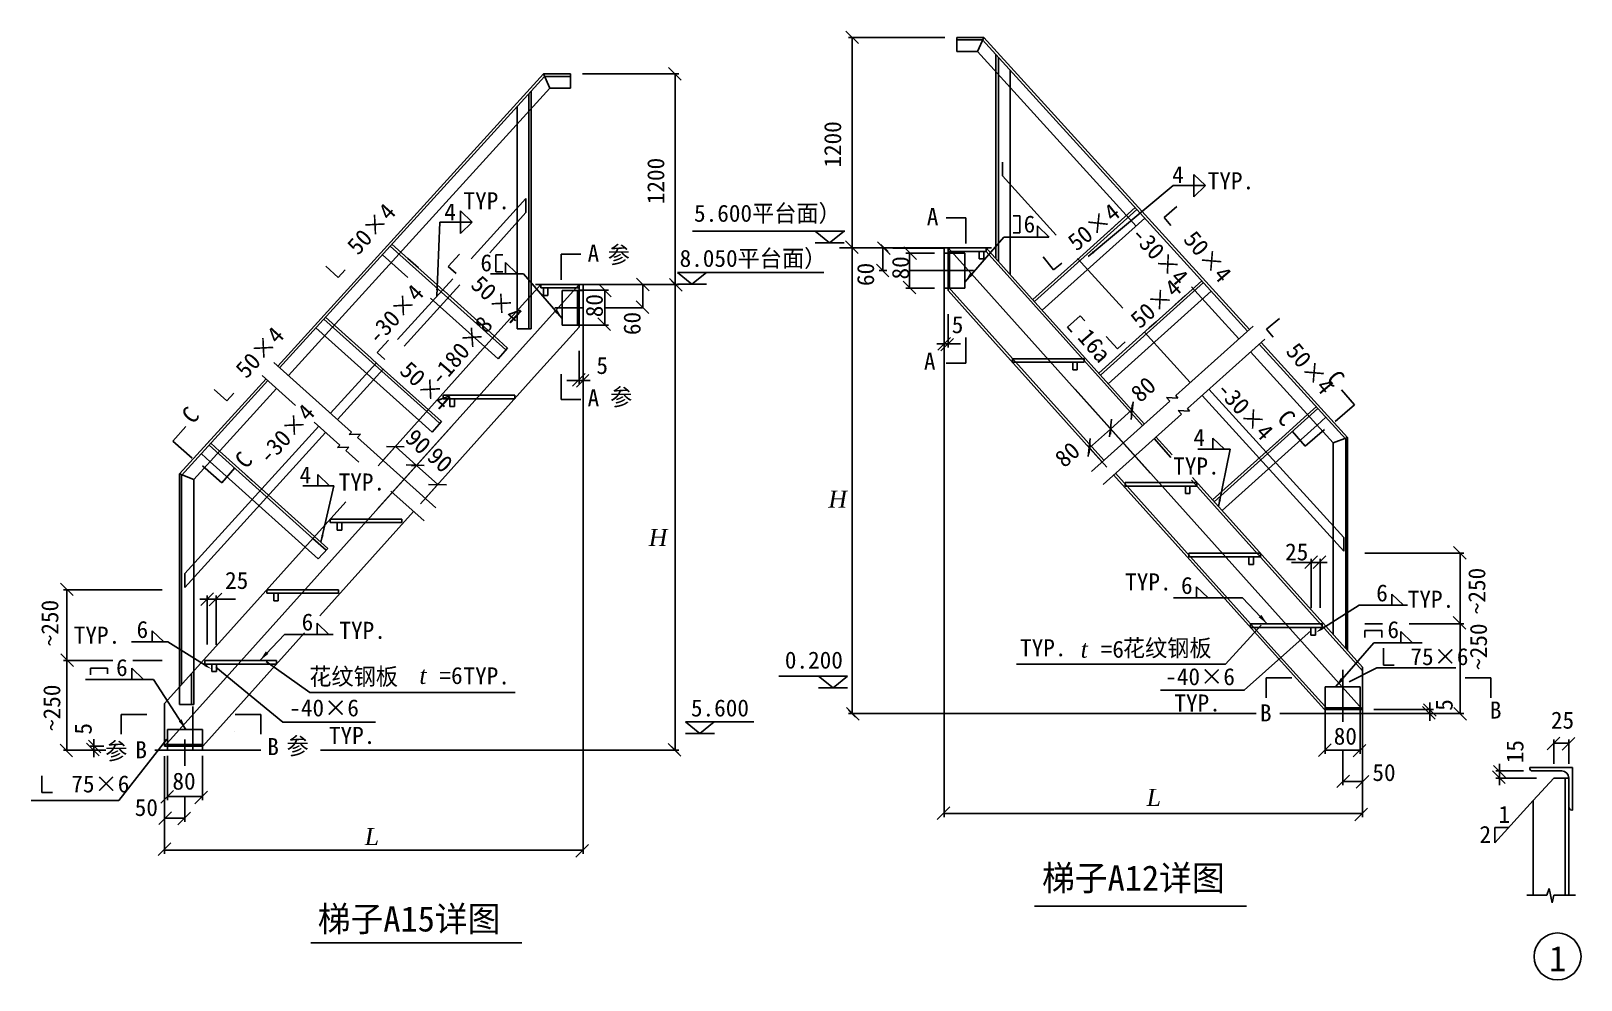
# Model space of a CAD drawing. Header units: metres. Extents: x 41 to 482, y -20 to 552.
# Drawn here: x 42.5 to 478.5, y 285 to 551.9 of the extents above; entities that cross this region are included whole.
import ezdxf

# ---------------------------------------------------------------- set-up
doc = ezdxf.new("R2010")
doc.units = ezdxf.units.M
for name, color, linetype in [('2', 3, 'Continuous'), ('CAD', 7, 'Continuous'), ('DIM', 3, 'Continuous'), ('TEXT', 6, 'Continuous'), ('TJG', 7, 'Continuous')]:
    doc.layers.add(name, color=color, linetype=linetype)

# ---------------------------------------------------------------- blocks, each defined once
blk = doc.blocks.new('_DIMX')
blk.add_lwpolyline([(-144.44, -135.59), (211.7, 219.9)])

msp = doc.modelspace()

# ---------------------------------------------------------------- linework, layer by layer
for p, q in [((324.83, 305.72), (384.42, 305.72)), ((180.57, 295.44), (121.19, 295.44))]:
    msp.add_line(p, q)
at = {"layer": '2'}
for p, q in [((369.58, 511.59), (372.86, 508.44)), ((369.58, 511.59), (369.58, 508.44)), ((363.76, 508.44), (372.86, 508.44)), ((369.58, 505.29), (372.86, 508.44)), ((369.58, 505.29), (369.58, 508.44)), ((157.49, 498.15), (166.58, 498.15)), ((163.31, 501.3), (166.58, 498.15)), ((163.31, 501.3), (163.31, 498.15)), ((163.31, 495), (166.58, 498.15)), ((163.31, 495), (163.31, 498.15)), ((325.64, 497.07), (328.92, 493.92)), ((325.64, 497.07), (325.64, 493.92)), ((305.21, 481.31), (316.14, 493.92)), ((328.8, 493.92), (316.14, 493.92)), ((299.35, 489.39), (305.21, 489.39)), ((305.21, 484.49), (305.21, 489.39)), ((175.98, 486.78), (175.98, 483.63)), ((175.98, 486.78), (179.26, 483.63)), ((305.21, 484.49), (305.21, 479.59)), ((171.73, 483.63), (181.01, 483.63)), ((191.95, 471.03), (181.01, 483.63)), ((197.8, 478.96), (191.95, 478.96)), ((191.95, 474.06), (191.95, 478.96)), ((299.35, 479.59), (305.21, 479.59)), ((191.95, 474.06), (191.95, 469.15)), ((197.8, 469.15), (191.95, 469.15)), ((374.97, 437.43), (374.97, 434.28)), ((374.97, 437.43), (378.25, 434.28)), ((379.8, 434.28), (370.7, 434.28)), ((118.93, 424), (127.69, 424)), ((123.18, 427.15), (126.45, 424)), ((123.18, 427.15), (123.18, 424)), ((363.9, 392.47), (383.31, 392.47)), ((370.37, 395.62), (373.64, 392.47)), ((370.37, 395.62), (370.37, 392.47)), ((390.25, 385.15), (383.31, 392.47)), ((425.28, 393.53), (425.28, 390.38)), ((425.28, 393.53), (428.56, 390.38)), ((429.75, 390.38), (416.13, 390.38)), ((123, 385.34), (126.28, 382.19)), ((123, 385.34), (123, 382.19)), ((388.51, 384.82), (378.5, 373.85)), ((70.8, 380.09), (81.02, 380.09)), ((76.56, 383.24), (79.84, 380.09)), ((76.56, 383.24), (76.56, 380.09)), ((106.9, 374.86), (113.85, 382.19)), ((113.85, 382.19), (127.46, 382.19)), ((402.64, 383.25), (383.79, 366.48)), ((409.44, 367.41), (420.23, 379.84)), ((433.86, 379.84), (420.23, 379.84)), ((421.47, 379.84), (429.61, 379.84)), ((427.82, 382.99), (427.82, 379.84)), ((427.82, 382.99), (431.1, 379.84)), ((70.89, 372.7), (74.16, 369.55)), ((70.89, 372.7), (70.89, 369.55)), ((94.51, 372.96), (113.37, 357.51)), ((108.64, 374.53), (120.91, 365.82)), ((378.5, 373.85), (319.75, 373.85)), ((413.28, 368.87), (421.12, 372.8)), ((443.31, 372.8), (421.12, 372.8)), ((57.8, 369.55), (76.93, 369.55)), ((86.07, 355.49), (76.93, 369.55)), ((383.88, 366.51), (360.23, 366.51)), ((411.5, 367.41), (406.6, 367.41)), ((406.6, 359.92), (406.6, 367.41)), ((411.5, 367.41), (416.4, 367.41)), ((416.4, 359.92), (416.4, 367.41)), ((120.89, 365.81), (178.72, 365.81)), ((85.8, 355.49), (80.9, 355.49)), ((80.9, 349.63), (80.9, 355.49)), ((85.8, 355.49), (90.7, 355.49)), ((90.7, 349.63), (90.7, 355.49)), ((113.37, 357.51), (139.4, 357.51)), ((80.69, 352.71), (67.18, 335.48)), ((42.5, 335.48), (67.18, 335.48)), ((469.52, 310.73), (468.91, 308.81)), ((470.39, 306.66), (469.52, 310.73)), ((463.26, 308.81), (468.91, 308.81)), ((470.92, 308.81), (470.39, 306.66)), ((476.99, 308.81), (470.92, 308.81))]:
    msp.add_line(p, q, dxfattribs=at)
msp.add_circle((471.91, 291.6), 6.61, dxfattribs=at)
for points in [[(306.73, 483.95), (307.5, 483.31), (305.21, 481.31)], [(190.43, 473.66), (189.66, 473.03), (191.95, 471.03)], [(387.86, 387.02), (388.6, 387.7), (390.25, 385.15)], [(109.3, 376.74), (108.56, 377.41), (106.9, 374.86)], [(411.01, 370.02), (411.77, 369.37), (409.44, 367.41)], [(84.88, 358.29), (84.04, 357.75), (86.07, 355.49)]]:
    msp.add_solid(points, dxfattribs=at)
at = {"layer": 'TEXT'}
for p, q in [((299.53, 550.12), (272.45, 550.12)), ((273.46, 490.93), (273.46, 550.12)), ((310.49, 550.12), (302.9, 550.12)), ((302.9, 546.12), (302.9, 550.12)), ((310.18, 549.42), (302.9, 549.42)), ((308.72, 546.12), (310.49, 550.12)), ((384.71, 467.5), (310.18, 549.42)), ((385.23, 467.97), (310.49, 550.12)), ((308.72, 546.12), (302.9, 546.12)), ((353.4, 497.01), (308.72, 546.12)), ((313.92, 540.41), (313.92, 545.31)), ((314.62, 487.13), (314.62, 544.54)), ((317.92, 536.01), (317.92, 540.91)), ((111.93, 457.68), (186.67, 539.84)), ((112.45, 457.21), (186.98, 539.14)), ((186.67, 539.84), (194.25, 539.84)), ((188.44, 535.84), (186.67, 539.84)), ((186.98, 539.14), (194.25, 539.14)), ((194.25, 535.84), (194.25, 539.84)), ((197.63, 539.84), (224.71, 539.84)), ((223.7, 480.64), (223.7, 539.84)), ((313.92, 522.18), (313.92, 540.41)), ((114.9, 455.01), (188.44, 535.84)), ((182.54, 476.84), (182.54, 534.25)), ((183.24, 530.12), (183.24, 535.02)), ((188.44, 535.84), (194.25, 535.84)), ((317.92, 517.78), (317.92, 536.01)), ((179.24, 525.72), (179.24, 530.63)), ((183.24, 515.76), (183.24, 530.12)), ((179.24, 511.37), (179.24, 525.72)), ((313.92, 487.91), (313.92, 522.18)), ((183.24, 477.62), (183.24, 515.76)), ((314.62, 512.39), (314.62, 516.27)), ((315.76, 511.14), (315.76, 515.01)), ((317.92, 483.45), (317.92, 517.78)), ((179.24, 473.17), (179.24, 511.37)), ((330.87, 494.53), (315.76, 511.14)), ((339.89, 488.49), (363.76, 508.44)), ((166.29, 487.85), (181.69, 504.78)), ((181.69, 500.91), (181.69, 504.78)), ((353.58, 501.71), (324.76, 475.83)), ((353.11, 502.23), (340.42, 490.83)), ((364.85, 502.52), (361.22, 499.5)), ((156.69, 477.3), (157.49, 498.15)), ((171.61, 489.54), (181.69, 500.91)), ((318.76, 499.95), (320.69, 499.95)), ((320.69, 499.95), (320.69, 495.15)), ((355.8, 499.27), (326.97, 473.38)), ((345.67, 495.54), (348.63, 498.24)), ((348.66, 498.23), (348.64, 498.22)), ((361.22, 499.5), (363.12, 497.24)), ((228.57, 495.65), (271.39, 495.65)), ((263.05, 495.65), (267.13, 492.36)), ((267.13, 492.36), (271.2, 495.63)), ((318.74, 495.14), (320.67, 495.14)), ((141.35, 488.98), (148.53, 482.54)), ((143.57, 491.42), (172.39, 465.55)), ((144.04, 491.94), (156.74, 480.55)), ((163.08, 489.13), (159.89, 485.65)), ((173.3, 484.15), (173.3, 488.95)), ((175.24, 488.95), (173.3, 488.95)), ((263.06, 492.36), (271.21, 492.36)), ((269.93, 490.9), (283.6, 490.9)), ((312.72, 490.93), (272.45, 490.93)), ((272.51, 490.93), (274.47, 490.93)), ((273.46, 359.92), (273.46, 490.93)), ((283.59, 489.9), (281.59, 491.9)), ((282.12, 490.9), (282.12, 484.51)), ((284.93, 490.88), (299.35, 490.88)), ((296.62, 489.39), (288.59, 489.39)), ((289.6, 479.59), (289.6, 489.39)), ((299.35, 471.11), (299.35, 490.88)), ((300.48, 490.93), (357.34, 427.58)), ((300.48, 478.93), (300.48, 490.93)), ((311.21, 490.93), (300.48, 490.93)), ((300.48, 489.9), (311.21, 489.93)), ((300.9, 479.59), (300.9, 489.39)), ((309.22, 487.79), (309.22, 489.93)), ((310.51, 489.93), (310.51, 487.79)), ((311.16, 489.93), (324.47, 475.11)), ((311.21, 490.96), (311.21, 489.93)), ((311.21, 490.93), (324.99, 475.58)), ((338.48, 489.09), (324.3, 476.35)), ((327.21, 488.43), (330.15, 484.74)), ((338.49, 489.08), (340.42, 490.83)), ((125.45, 485.78), (128.93, 482.59)), ((128.93, 482.59), (130.91, 484.78)), ((148.49, 487.95), (148.51, 487.93)), ((151.49, 485.26), (148.53, 487.95)), ((159.89, 485.65), (162.08, 483.67)), ((175.24, 484.15), (173.3, 484.15)), ((224.36, 484), (228.44, 480.71)), ((224.36, 484), (265.51, 484)), ((282.05, 484.51), (281.11, 484.51)), ((282.12, 484.51), (283.24, 484.51)), ((289.83, 484.51), (295.24, 484.51)), ((307.64, 484.51), (295.24, 484.51)), ((310.51, 487.79), (309.22, 487.79)), ((330.15, 484.74), (332.44, 486.59)), ((349.59, 473.95), (336.86, 487.95)), ((196.68, 480.62), (139.82, 417.29)), ((145.64, 465.15), (161.18, 482.23)), ((147.49, 463.31), (163.11, 480.49)), ((158.66, 478.79), (156.74, 480.55)), ((185.95, 480.64), (172.16, 465.29)), ((184.43, 480.64), (224.71, 480.64)), ((185.95, 480.68), (185.95, 479.64)), ((185.95, 480.64), (193.09, 480.64)), ((196.68, 479.64), (185.95, 479.64)), ((186.64, 479.64), (186.64, 477.51)), ((187.93, 477.51), (187.93, 479.64)), ((196.68, 468.64), (196.68, 480.62)), ((197.8, 460.83), (197.8, 480.59)), ((212.23, 480.59), (197.8, 480.59)), ((223.63, 480.64), (213.56, 480.64)), ((214.57, 480.64), (214.57, 474.08)), ((224.64, 480.64), (222.69, 480.64)), ((224.7, 479.64), (222.7, 481.64)), ((223.7, 349.63), (223.7, 480.64)), ((224.37, 480.71), (232.51, 480.71)), ((228.44, 480.71), (232.51, 483.98)), ((300.48, 479.98), (313.61, 465.35)), ((372.29, 481.15), (343.34, 455.15)), ((371.82, 481.66), (358.99, 470.15)), ((382.25, 465.29), (368.93, 479.94)), ((154.92, 476.8), (170.19, 463.09)), ((158.68, 478.8), (172.86, 466.07)), ((182.54, 468.17), (182.54, 476.84)), ((183.24, 468.17), (183.24, 477.62)), ((186.64, 477.51), (187.93, 477.51)), ((196.26, 469.15), (196.26, 478.96)), ((196.95, 478.99), (204.97, 478.99)), ((203.96, 469.18), (203.96, 478.99)), ((296.62, 479.59), (288.59, 479.59)), ((300.48, 478.93), (313.09, 464.89)), ((324.99, 475.58), (355.66, 441.42)), ((374.51, 478.71), (345.54, 452.69)), ((364.24, 474.86), (367.2, 477.55)), ((367.24, 477.55), (367.22, 477.53)), ((125.34, 471.38), (138.16, 459.86)), ((179.24, 468.17), (179.24, 473.17)), ((189.84, 474.08), (198.01, 474.08)), ((204.02, 474.08), (213.56, 474.08)), ((214.5, 474.08), (213.56, 474.08)), ((299.35, 472.24), (299.35, 462.92)), ((299.35, 471.05), (299.35, 330.81)), ((300.48, 472.27), (300.48, 462.92)), ((302.94, 471.14), (302.94, 471.14)), ((324.47, 475.11), (355.14, 440.95)), ((334.05, 468.64), (337.66, 471.82)), ((338.95, 470.36), (337.68, 471.81)), ((393.68, 471.04), (390.04, 468.02)), ((122.64, 468.42), (151.61, 442.41)), ((124.87, 470.86), (153.82, 444.86)), ((129.92, 467.26), (129.94, 467.25)), ((132.91, 464.57), (129.96, 467.27)), ((179.24, 468.17), (183.24, 468.17)), ((196.68, 468.64), (184.07, 454.6)), ((196.95, 469.18), (204.97, 469.18)), ((335.33, 467.19), (334.05, 468.64)), ((357.05, 468.41), (342.87, 455.67)), ((368.61, 453.04), (355.63, 467.31)), ((357.07, 468.39), (358.99, 470.15)), ((386.31, 468.94), (364.53, 449.38)), ((390.04, 468.02), (391.95, 465.77)), ((143.08, 464.96), (139.89, 461.48)), ((172.16, 465.29), (141.49, 431.13)), ((170.19, 463.09), (173.91, 459.75)), ((172.39, 465.55), (176.11, 462.21)), ((172.86, 466.07), (176.58, 462.73)), ((173.91, 459.75), (176.58, 462.73)), ((299.35, 463.93), (297.35, 463.93)), ((299.35, 463.93), (300.48, 463.93)), ((300.48, 463.93), (302.48, 463.93)), ((302.48, 463.93), (303.97, 463.93)), ((313.09, 464.89), (343.76, 430.73)), ((313.61, 465.35), (344.28, 431.2)), ((344.94, 466.02), (348.1, 462.52)), ((348.1, 462.52), (350.29, 464.48)), ((389.59, 465.28), (367.81, 445.73)), ((412.33, 437.13), (388.01, 463.87)), ((412.84, 437.61), (388.53, 464.33)), ((110.85, 458.65), (132.62, 439.1)), ((126.74, 444.38), (139.6, 458.51)), ((140.09, 458.11), (138.16, 459.86)), ((139.89, 461.48), (142.08, 459.5)), ((140.1, 458.12), (154.29, 445.38)), ((196.68, 461.98), (196.68, 452.64)), ((197.8, 461.96), (197.8, 452.64)), ((197.8, 460.83), (197.8, 460.83)), ((197.8, 460.76), (197.8, 320.52)), ((338.76, 459.75), (318.6, 459.75)), ((318.6, 459.75), (318.6, 458.75)), ((338.76, 458.75), (318.6, 458.75)), ((335.53, 456.61), (335.53, 458.75)), ((336.81, 458.75), (336.81, 456.61)), ((338.76, 458.75), (338.76, 459.75)), ((408.84, 436.06), (385.56, 461.66)), ((84.31, 427.33), (108.62, 454.05)), ((84.82, 426.85), (109.14, 453.58)), ((107.56, 455), (116.9, 446.61)), ((128.68, 442.64), (141.6, 456.84)), ((184.07, 454.6), (153.4, 420.44)), ((194.68, 453.65), (193.19, 453.65)), ((196.68, 453.65), (194.68, 453.65)), ((197.8, 453.65), (196.68, 453.65)), ((197.8, 453.65), (199.8, 453.65)), ((336.81, 456.61), (335.53, 456.61)), ((88.31, 425.78), (111.6, 451.37)), ((94.07, 451.07), (97.55, 447.88)), ((97.55, 447.88), (99.53, 450.07)), ((158.4, 449.46), (178.56, 449.46)), ((158.4, 448.46), (158.4, 449.46)), ((178.56, 449.46), (178.56, 448.46)), ((417.09, 361.04), (336.19, 451.14)), ((364.53, 449.38), (365.15, 448.68)), ((411.77, 405.6), (371.92, 449.41)), ((411.77, 409.47), (373.86, 451.15)), ((153.82, 444.86), (157.54, 441.52)), ((154.29, 445.38), (158.01, 442.04)), ((158.4, 448.46), (178.56, 448.46)), ((160.34, 448.46), (160.34, 446.33)), ((160.34, 446.33), (161.63, 446.33)), ((161.63, 446.33), (161.63, 448.46)), ((362.82, 447.84), (340.78, 428.06)), ((352.16, 445.32), (346.21, 439.97)), ((352.09, 443.91), (352.24, 446.73)), ((365.15, 448.68), (361.96, 448.8)), ((361.96, 448.8), (362.82, 447.84)), ((368.43, 445.03), (365.24, 445.14)), ((365.24, 445.14), (366.1, 444.19)), ((367.81, 445.73), (368.43, 445.03)), ((404.53, 445.7), (375.35, 419.5)), ((401.61, 444.02), (404.05, 446.24)), ((80.07, 350.76), (160.97, 440.85)), ((85.74, 399.31), (123.44, 440.75)), ((122.15, 441.9), (129.34, 435.44)), ((151.61, 442.41), (155.33, 439.07)), ((155.33, 439.07), (158.01, 442.04)), ((366.1, 444.19), (344.06, 424.4)), ((350.8, 434.86), (345.53, 440.73)), ((350.8, 434.86), (345.53, 440.73)), ((346.13, 438.56), (346.28, 441.39)), ((401.61, 444.02), (394.42, 437.56)), ((404.3, 441.06), (397.11, 434.6)), ((404.3, 441.06), (406.74, 443.28)), ((85.74, 395.43), (125.37, 439)), ((92.55, 436.42), (92.57, 436.4)), ((132.62, 439.1), (132.01, 438.39)), ((132.01, 438.39), (135.19, 438.51)), ((135.19, 438.51), (134.34, 437.56)), ((134.34, 437.56), (156.37, 417.77)), ((340.18, 433.22), (340.33, 436.04)), ((340.26, 434.63), (346.21, 439.97)), ((363.18, 432), (358.42, 437.3)), ((363.5, 432.69), (358.95, 437.76)), ((394.42, 437.56), (374.88, 420.02)), ((392.5, 435.8), (394.43, 437.55)), ((408.84, 436.06), (412.84, 437.61)), ((408.84, 382.2), (408.84, 436.06)), ((412.33, 378.31), (412.33, 437.13)), ((412.84, 377.74), (412.84, 437.61)), ((92.86, 430.77), (90.42, 432.99)), ((92.62, 435.42), (121.81, 409.21)), ((95.55, 433.73), (93.11, 435.95)), ((95.55, 433.73), (102.74, 427.28)), ((129.34, 435.44), (128.72, 434.74)), ((128.72, 434.74), (131.91, 434.86)), ((131.91, 434.86), (131.06, 433.9)), ((131.06, 433.9), (134.7, 430.63)), ((140.12, 429.61), (145.67, 435.79)), ((144.99, 435.03), (150.95, 429.69)), ((345.13, 429.2), (339.58, 435.38)), ((376.55, 418.16), (379.8, 434.28)), ((397.11, 434.6), (377.55, 417.04)), ((84.31, 367.46), (84.31, 427.33)), ((88.31, 425.78), (84.31, 427.33)), ((92.86, 430.77), (100.04, 424.32)), ((146.35, 424.57), (151.62, 430.44)), ((146.35, 424.57), (151.62, 430.44)), ((149.53, 429.61), (152.36, 429.76)), ((156.9, 424.34), (150.95, 429.69)), ((391.31, 378.82), (347.56, 427.54)), ((84.82, 368.02), (84.82, 426.85)), ((88.31, 371.91), (88.31, 425.78)), ((100.04, 424.32), (119.6, 406.76)), ((104.65, 425.51), (102.72, 427.26)), ((102.74, 427.28), (122.27, 409.73)), ((124.06, 408.13), (127.69, 424)), ((152.03, 418.92), (157.57, 425.1)), ((390.79, 378.35), (347.04, 427.07)), ((370.47, 424.93), (350.31, 424.93)), ((350.31, 424.93), (350.31, 423.93)), ((370.47, 423.93), (350.31, 423.93)), ((367.24, 421.79), (367.24, 423.93)), ((368.53, 423.93), (368.53, 421.79)), ((402.18, 388.57), (368.92, 425.61)), ((402.7, 389.04), (369.2, 426.34)), ((370.47, 423.93), (370.47, 424.93)), ((94.46, 378.75), (131.02, 419.48)), ((143.76, 422.5), (153.09, 414.12)), ((368.53, 421.79), (367.24, 421.79)), ((123.72, 387.39), (150.11, 416.79)), ((126.68, 414.64), (146.84, 414.64)), ((126.68, 413.64), (126.68, 414.64)), ((146.84, 414.64), (146.84, 413.64)), ((126.68, 413.64), (146.84, 413.64)), ((128.63, 413.64), (128.63, 411.51)), ((128.63, 411.51), (129.91, 411.51)), ((129.91, 411.51), (129.91, 413.64)), ((119.6, 406.76), (123.32, 403.42)), ((121.81, 409.21), (125.53, 405.87)), ((122.27, 409.73), (125.99, 406.39)), ((123.32, 403.42), (125.99, 406.39)), ((411.77, 405.6), (411.77, 409.47)), ((388.33, 405.04), (368.17, 405.04)), ((368.17, 405.04), (368.17, 404.04)), ((388.33, 404.04), (368.17, 404.04)), ((385.1, 401.9), (385.1, 404.04)), ((386.39, 401.9), (385.1, 401.9)), ((386.39, 404.04), (386.39, 401.9)), ((388.33, 404.04), (388.33, 405.04)), ((400.59, 402.41), (397.1, 402.41)), ((402.59, 402.41), (400.59, 402.41)), ((402.59, 389.58), (402.59, 403.42)), ((405.14, 402.41), (402.59, 402.41)), ((405.14, 389.63), (405.14, 403.42)), ((405.14, 402.41), (407.14, 402.41)), ((417.74, 405.04), (445.55, 405.04)), ((444.54, 385.15), (444.54, 405.04)), ((85.74, 395.43), (85.74, 399.31)), ((79.42, 394.75), (51.6, 394.75)), ((52.61, 374.86), (52.61, 394.75)), ((92.02, 379.34), (92.02, 393.13)), ((94.56, 379.3), (94.56, 393.13)), ((108.82, 394.75), (128.98, 394.75)), ((108.82, 393.75), (108.82, 394.75)), ((108.82, 393.75), (128.98, 393.75)), ((110.77, 393.75), (110.77, 391.62)), ((112.05, 391.62), (112.05, 393.75)), ((128.98, 394.75), (128.98, 393.75)), ((92.02, 392.12), (90.02, 392.12)), ((92.02, 392.12), (94.56, 392.12)), ((94.56, 392.12), (96.56, 392.12)), ((96.56, 392.12), (100.05, 392.12)), ((110.77, 391.62), (112.05, 391.62)), ((417.09, 371.97), (402.18, 388.57)), ((417.09, 373.02), (402.7, 389.04)), ((405.62, 383.8), (416.13, 390.38)), ((405.75, 385.15), (385.59, 385.15)), ((385.59, 385.15), (385.59, 384.15)), ((405.75, 384.15), (385.59, 384.15)), ((402.52, 382.01), (402.52, 384.15)), ((403.8, 384.15), (403.8, 382.01)), ((405.75, 384.15), (405.75, 385.15)), ((417.74, 385.15), (422.67, 385.15)), ((430.15, 385.15), (445.55, 385.15)), ((444.54, 359.92), (444.54, 385.15)), ((91.53, 373.51), (81.02, 380.09)), ((106.36, 368.06), (119.45, 382.64)), ((403.8, 382.01), (402.52, 382.01)), ((417.72, 383.27), (422.52, 383.27)), ((417.72, 381.34), (417.72, 383.27)), ((422.52, 381.34), (422.52, 383.27)), ((80.07, 362.73), (94.46, 378.75)), ((406.33, 361.05), (390.79, 378.35)), ((407.27, 361.05), (391.31, 378.82)), ((422.99, 378.28), (422.99, 373.56)), ((65.53, 374.86), (51.6, 374.86)), ((64.82, 374.86), (51.6, 374.86)), ((52.61, 349.63), (52.61, 374.86)), ((59.24, 370.78), (59.24, 372.72)), ((59.24, 372.72), (64.04, 372.72)), ((64.04, 372.72), (64.04, 371.13)), ((79.42, 374.86), (71.12, 374.86)), ((87.61, 362.46), (87.61, 371.13)), ((88.31, 362.46), (88.31, 371.91)), ((91.41, 374.86), (111.57, 374.86)), ((91.41, 373.86), (91.41, 374.86)), ((91.41, 373.86), (111.57, 373.86)), ((93.35, 373.86), (93.35, 371.73)), ((93.35, 371.73), (94.64, 371.73)), ((94.64, 371.73), (94.64, 373.86)), ((111.57, 374.86), (111.57, 373.86)), ((411.5, 372.19), (411.5, 359.79)), ((417.09, 373.02), (417.09, 361.04)), ((422.99, 373.56), (425.96, 373.56)), ((84.31, 362.46), (84.31, 367.46)), ((90.82, 350.76), (106.36, 368.06)), ((252.9, 370.44), (272.2, 370.44)), ((264.05, 370.44), (268.12, 367.15)), ((264.05, 367.15), (272.2, 367.15)), ((268.12, 367.15), (272.19, 370.42)), ((80.07, 362.73), (80.07, 350.76)), ((84.31, 362.46), (88.31, 362.46)), ((88.07, 361.9), (88.07, 349.5)), ((411.5, 358.18), (411.5, 362.95)), ((417.08, 362.14), (417.08, 339.8)), ((417.08, 362.08), (417.08, 330.81)), ((435.99, 359.31), (435.99, 363.05)), ((226.57, 357.59), (245.87, 357.59)), ((226.57, 357.59), (230.65, 354.3)), ((230.65, 354.3), (234.72, 357.57)), ((387.17, 359.92), (272.45, 359.92)), ((274.46, 358.92), (272.46, 360.92)), ((393.77, 359.92), (425.69, 359.92)), ((397.29, 359.92), (397.29, 359.92)), ((406.33, 361.05), (417.08, 361.05)), ((406.6, 361.55), (416.4, 361.55)), ((406.6, 361.05), (406.6, 348.58)), ((411.5, 358.12), (411.5, 357.59)), ((416.4, 361.05), (416.4, 348.58)), ((420.22, 361.05), (437, 361.05)), ((425.69, 359.92), (437, 359.92)), ((425.69, 359.92), (445.55, 359.92)), ((435.99, 359.92), (435.99, 357.92)), ((99.86, 354.97), (99.86, 354.97)), ((226.58, 354.3), (234.73, 354.3)), ((63.59, 349.63), (51.6, 349.63)), ((63.03, 350.76), (59.16, 350.76)), ((63.08, 349.63), (59.16, 349.63)), ((60.17, 350.76), (60.17, 352.76)), ((60.17, 349.63), (60.17, 350.76)), ((60.17, 349.63), (60.17, 347.63)), ((103.75, 349.63), (77.32, 349.63)), ((90.82, 350.76), (80.07, 350.76)), ((90.7, 351.26), (80.9, 351.26)), ((85.8, 347.89), (85.8, 352.66)), ((103.81, 349.63), (107.11, 349.63)), ((123.93, 349.63), (224.71, 349.63)), ((224.7, 348.63), (222.7, 350.63)), ((406.6, 349.59), (416.4, 349.59)), ((411.5, 349.67), (411.5, 339.8)), ((470.86, 345.83), (470.86, 352.65)), ((470.86, 351.64), (475.1, 351.64)), ((475.1, 345.83), (475.1, 352.65)), ((80.07, 347.95), (80.07, 320.52)), ((80.07, 347.89), (80.07, 329.51)), ((80.9, 348.03), (80.9, 335.57)), ((85.8, 347.83), (85.8, 345.24)), ((90.7, 348.03), (90.7, 335.57)), ((455.55, 343.79), (455.55, 345.79)), ((476.1, 344.79), (464.1, 344.79)), ((464.1, 344.59), (464.1, 344.79)), ((476.1, 332.79), (476.1, 344.79)), ((45.56, 342.45), (45.56, 337.69)), ((417.08, 340.81), (411.5, 340.81)), ((462.37, 343.79), (454.54, 343.79)), ((466.01, 341.79), (454.54, 341.79)), ((455.55, 341.79), (455.55, 343.79)), ((455.55, 341.79), (455.55, 339.79)), ((473.1, 343.79), (464.9, 343.79)), ((470.86, 341.79), (465.1, 335.46)), ((475.1, 341.79), (470.86, 341.79)), ((474.1, 308.81), (474.1, 341.79)), ((475.1, 308.81), (475.1, 341.79)), ((475.1, 333.59), (475.1, 341.79)), ((45.56, 337.69), (48.51, 337.69)), ((90.7, 336.58), (80.9, 336.58)), ((85.8, 336.53), (85.8, 329.51)), ((417.08, 331.82), (299.35, 331.82)), ((465.1, 335.46), (454.27, 323.54)), ((465.1, 308.81), (465.1, 335.46)), ((476.1, 332.79), (475.9, 332.79)), ((80.07, 330.52), (85.8, 330.52)), ((458.22, 327.89), (454.27, 327.89)), ((454.27, 323.54), (454.27, 327.89)), ((80.07, 321.53), (197.8, 321.53)), ((196.8, 320.53), (198.8, 322.53))]:
    msp.add_line(p, q, dxfattribs=at)
for centre, radius, start, end in [((464.9, 344.59), 0.8, 180, 270), ((473.1, 341.79), 2, 0, 90), ((475.9, 333.59), 0.8, 180, 270)]:
    msp.add_arc(centre, radius, start, end, dxfattribs=at)
for points in [[(341.64, 489.52), (341.21, 490.03), (339.89, 488.49)], [(157.1, 479.29), (156.44, 479.31), (156.69, 477.3)], [(376.62, 420.19), (377.27, 420.05), (376.55, 418.16)], [(124.83, 410), (124.18, 410.15), (124.06, 408.13)], [(405.45, 384.08), (405.8, 383.51), (403.93, 382.73)], [(91.71, 373.79), (91.35, 373.23), (93.23, 372.45)]]:
    msp.add_solid(points, dxfattribs=at)
at = {"layer": 'TJG'}
for p, q in [((299.95, 499.4), (305.51, 499.4)), ((305.51, 499.4), (305.51, 499.4)), ((305.51, 492.19), (305.51, 499.4)), ((305.51, 499.4), (305.51, 499.4)), ((191.65, 481.9), (191.65, 489.11)), ((191.65, 489.11), (191.65, 489.11)), ((197.2, 489.11), (191.65, 489.11)), ((191.65, 489.11), (191.65, 489.11)), ((305.51, 465.73), (305.51, 458.52)), ((299.95, 458.52), (305.51, 458.52)), ((305.51, 458.52), (305.51, 458.52)), ((305.51, 458.52), (305.51, 458.52)), ((191.65, 455.44), (191.65, 448.23)), ((411.14, 451.01), (414.78, 446.81)), ((191.65, 448.23), (191.65, 448.23)), ((197.2, 448.23), (191.65, 448.23)), ((191.65, 448.23), (191.65, 448.23)), ((409.33, 442.08), (414.78, 446.81)), ((414.78, 446.81), (414.78, 446.81)), ((414.78, 446.81), (414.78, 446.81)), ((86.02, 440.72), (82.38, 436.52)), ((82.38, 436.52), (82.38, 436.52)), ((87.82, 431.8), (82.38, 436.52)), ((82.38, 436.52), (82.38, 436.52)), ((397.3, 439.35), (400.95, 435.15)), ((406.39, 439.87), (400.95, 435.15)), ((400.95, 435.15), (400.95, 435.15)), ((400.95, 435.15), (400.95, 435.15)), ((90.77, 429.59), (96.21, 424.86)), ((99.85, 429.06), (96.21, 424.86)), ((96.21, 424.86), (96.21, 424.86)), ((96.21, 424.86), (96.21, 424.86)), ((397.18, 369.95), (389.98, 369.95)), ((389.98, 369.95), (389.98, 369.95)), ((389.98, 364.39), (389.98, 369.95)), ((389.98, 369.95), (389.98, 369.95)), ((445.96, 369.95), (453.17, 369.95)), ((453.17, 364.39), (453.17, 369.95)), ((453.17, 369.95), (453.17, 369.95)), ((453.17, 369.95), (453.17, 369.95)), ((75.07, 359.66), (67.86, 359.66)), ((67.86, 359.66), (67.86, 359.66)), ((67.86, 354.11), (67.86, 359.66)), ((67.86, 359.66), (67.86, 359.66)), ((99.97, 359.66), (107.18, 359.66)), ((107.18, 354.11), (107.18, 359.66)), ((107.18, 359.66), (107.18, 359.66)), ((107.18, 359.66), (107.18, 359.66))]:
    msp.add_line(p, q, dxfattribs=at)

# ---------------------------------------------------------------- block references
at = {"layer": 'DIM', "xscale": 0.01, "yscale": 0.01, "zscale": 0.01}
for p, rotation in [((273.88, 549.8), 90), ((224, 539.53), 90), ((273.85, 490.79), 90), ((282.84, 490.46), 90), ((290.22, 489.06), 90), ((282.5, 484.25), 90), ((204.39, 478.6), 90), ((215.07, 480.27), 90), ((224.29, 480.17), 90), ((290.08, 479.39), 90), ((214.97, 473.86), 90), ((204.14, 469.11), 90), ((352.26, 445.67), 219.01), ((346.19, 440.77), 219.01), ((144.46, 434.96), 313.75), ((340.17, 435.29), 219.01), ((150.05, 429.74), 313.75), ((156.3, 424.28), 313.75), ((444, 405.5), 270), ((402.98, 402.94), 180), ((405.32, 402.94), 180), ((52.18, 395.21), 270), ((92.37, 392.53), 180), ((94.74, 392.4), 180), ((443.93, 385.79), 270), ((52.22, 375.26), 270), ((435.31, 360.51), 270), ((435.61, 361.27), 270), ((274.07, 359.49), 90), ((444.15, 360.17), 270), ((52.02, 349.85), 270), ((59.51, 350.14), 270), ((59.99, 350.98), 270), ((223.98, 349.37), 90), ((406.77, 350.08), 180), ((416.54, 349.92), 180), ((456.09, 343.24), 90), ((411.98, 341.29), 180), ((417.4, 341.17), 180), ((455.8, 341.67), 90), ((299.57, 332.32), 180), ((417.03, 331.96), 180)]:
    msp.add_blockref('_DIMX', p, dxfattribs=dict(at, rotation=rotation))
for p in [(299, 463.5), (299.92, 463.27), (196.27, 453.38), (197.35, 453.11), (470.44, 351.11), (474.65, 351), (80.49, 336.12), (90, 335.93), (79.88, 330.08), (85.29, 329.97), (79.71, 321.35), (197.22, 320.92)]:
    msp.add_blockref('_DIMX', p, dxfattribs=at)

# ---------------------------------------------------------------- texts
for s, height, p in [('4', 4.8, (363.51, 509.12)), ('TYP.', 4.8, (373.52, 507.39)), ('TYP.', 4.8, (164.16, 501.77)), ('4', 4.8, (158.75, 498.63)), ('5.600平台面）', 4.8, (229.01, 498.26)), ('6', 4.8, (321.72, 495.23)), ('6', 4.8, (168.92, 484.33)), ('参', 4.8, (204.73, 486.58)), ('8.050平台面）', 4.8, (224.95, 485.58)), ('参', 4.8, (205.4, 446.56)), ('4', 4.8, (369.48, 435.18)), ('TYP.', 4.8, (363.8, 427.16)), ('4', 4.8, (118.05, 424.65)), ('TYP.', 4.8, (129.05, 422.66)), ('TYP.', 4.8, (350.29, 394.58)), ('6', 4.8, (366, 393.58)), ('6', 4.8, (420.91, 391.48)), ('TYP.', 4.8, (429.79, 389.7)), ('TYP.', 4.8, (54.53, 379.58)), ('6', 4.8, (72.19, 381.19)), ('6', 4.8, (118.63, 383.29)), ('TYP.', 4.8, (129.26, 380.94)), ('6', 4.8, (424.07, 381.15)), ('TYP.', 4.8, (320.73, 376.04)), ('  =6', 4.8, (336.88, 375.63)), ('花纹钢板', 4.8, (349.65, 375.96)), ('6', 4.8, (66.43, 370.48)), ('0.200', 4.8, (254.56, 372.58)), ('   75×6', 4.8, (420.74, 373.56)), ('花纹钢板', 4.8, (120.78, 367.96)), ('  =6', 4.8, (150.86, 368.24)), ('TYP.', 4.8, (164.16, 368.14)), ('-40×6', 4.8, (361.57, 367.92)), ('-40×6', 4.8, (115.15, 359.14)), ('5.600', 4.8, (228.14, 359.11)), ('TYP.', 4.8, (364.14, 360.5)), ('参', 4.8, (114.38, 348.4)), ('TYP.', 4.8, (126.3, 351.38)), ('参', 4.8, (63.36, 346.99)), ('   75×6', 4.8, (44.05, 337.75)), ('1', 4.8, (455.34, 329.19)), ('2', 4.8, (449.96, 323.54)), ('梯子A12详图', 7.1, (326.89, 310.13)), ('梯子A15详图', 7.1, (123.15, 298.63)), ('1', 7.1, (469.53, 287.47))]:
    msp.add_text(s, height=height).set_placement(p)
for s, rotation, p in [('   50×4', 47.83, (127.93, 481.33)), ('   50×4', 38.89, (328.96, 483.65)), ('-30×4', 312.41, (351.67, 494.36)), ('   50×4', 310.11, (360.11, 500.66)), ('-30×4', 47.59, (140.14, 463.43)), ('   50×4', 317.83, (158.63, 486.65)), ('   50×4', 42.17, (347.2, 461.39)), ('   50×4', 47.83, (96.54, 446.62)), ('   50×4', 310.11, (388.93, 469.19)), ('   50×4', 317.83, (138.63, 462.48)), ('-30×4', 312.41, (375.64, 450.78)), ('-30×4', 47.59, (109.48, 429.78))]:
    msp.add_text(s, height=4.8, rotation=rotation).set_placement(p)
at = {"char_height": 4.8, "attachment_point": 1}
for s, insert in [('{\\fTimes New Roman|b0|i1|c0|p18;H}', (266.8, 422.64)), ('{\\fTimes New Roman|b0|i1|c0|p18;H}', (216.27, 411.86)), ('{\\fTimes New Roman|b0|i1|c0|p18;t}', (337.76, 380.45)), ('{\\fTimes New Roman|b0|i1|c0|p18;t}', (151.74, 373.06)), ('{\\fTimes New Roman|b0|i1|c0|p18;L}', (356.35, 338.74)), ('{\\fTimes New Roman|b0|i1|c0|p18;L}', (136.39, 327.74))]:
    msp.add_mtext(s, dxfattribs=dict(at, insert=insert))
at = {"layer": 'CAD'}
for s, rotation, p in [('-180×8', 49.07, (157.73, 451.81)), (' 16a', 310.93, (334.52, 468.05))]:
    msp.add_text(s, height=4.8, rotation=rotation, dxfattribs=at).set_placement(p)
at = {"layer": 'TEXT'}
for s, rotation, p in [('1200', 90, (270.4, 513.48)), ('1200', 90, (220.64, 503.19)), ('60', 90, (279.66, 480.18)), ('80', 90, (289.48, 482.03)), ('80', 90, (203.36, 471.4)), ('60', 90, (213.97, 466.38)), ('80', 41.92, (354.54, 447.17)), ('90', 318.08, (147.42, 436.83)), ('80', 41.92, (333.18, 428.84)), ('90', 318.08, (153.56, 431.67)), ('~250', 90, (451.6, 387.87)), ('~250', 90, (50.18, 378.85)), ('~250', 90, (452.06, 372.22)), ('~250', 90, (50.74, 355.02)), ('5', 90, (442.41, 360.71)), ('5', 90, (59.57, 354.01)), ('15', 90, (462.33, 345.94))]:
    msp.add_text(s, height=4.8, rotation=rotation, dxfattribs=at).set_placement(p)
for s, p in [('5', (301.51, 466.93)), ('5', (201.55, 455.45)), ('25', (395.28, 403.01)), ('25', (97.09, 394.99)), ('25', (470.05, 355.68)), ('80', (408.96, 351.18)), ('50', (419.84, 340.96)), ('80', (82.28, 338.53)), ('50', (71.68, 331.12))]:
    msp.add_text(s, height=4.8, dxfattribs=at).set_placement(p)
at = {"layer": 'TJG'}
for s, p in [('A', (294.49, 497.3)), ('A', (199.07, 487.01)), ('A', (293.68, 456.62)), ('A', (199.07, 446.33)), ('B', (388.22, 357.72)), ('B', (452.89, 358.52)), ('B', (71.86, 347.34)), ('B', (108.96, 348.24))]:
    msp.add_text(s, height=4.8, dxfattribs=at).set_placement(p)
for rotation, p in [(310.94, (406.69, 453.87)), (49.06, (88.04, 441.12)), (310.94, (392.79, 442.79)), (49.06, (102.99, 428.5))]:
    msp.add_text('C', height=4.8, rotation=rotation, dxfattribs=at).set_placement(p)

doc.saveas('drawing.dxf')
